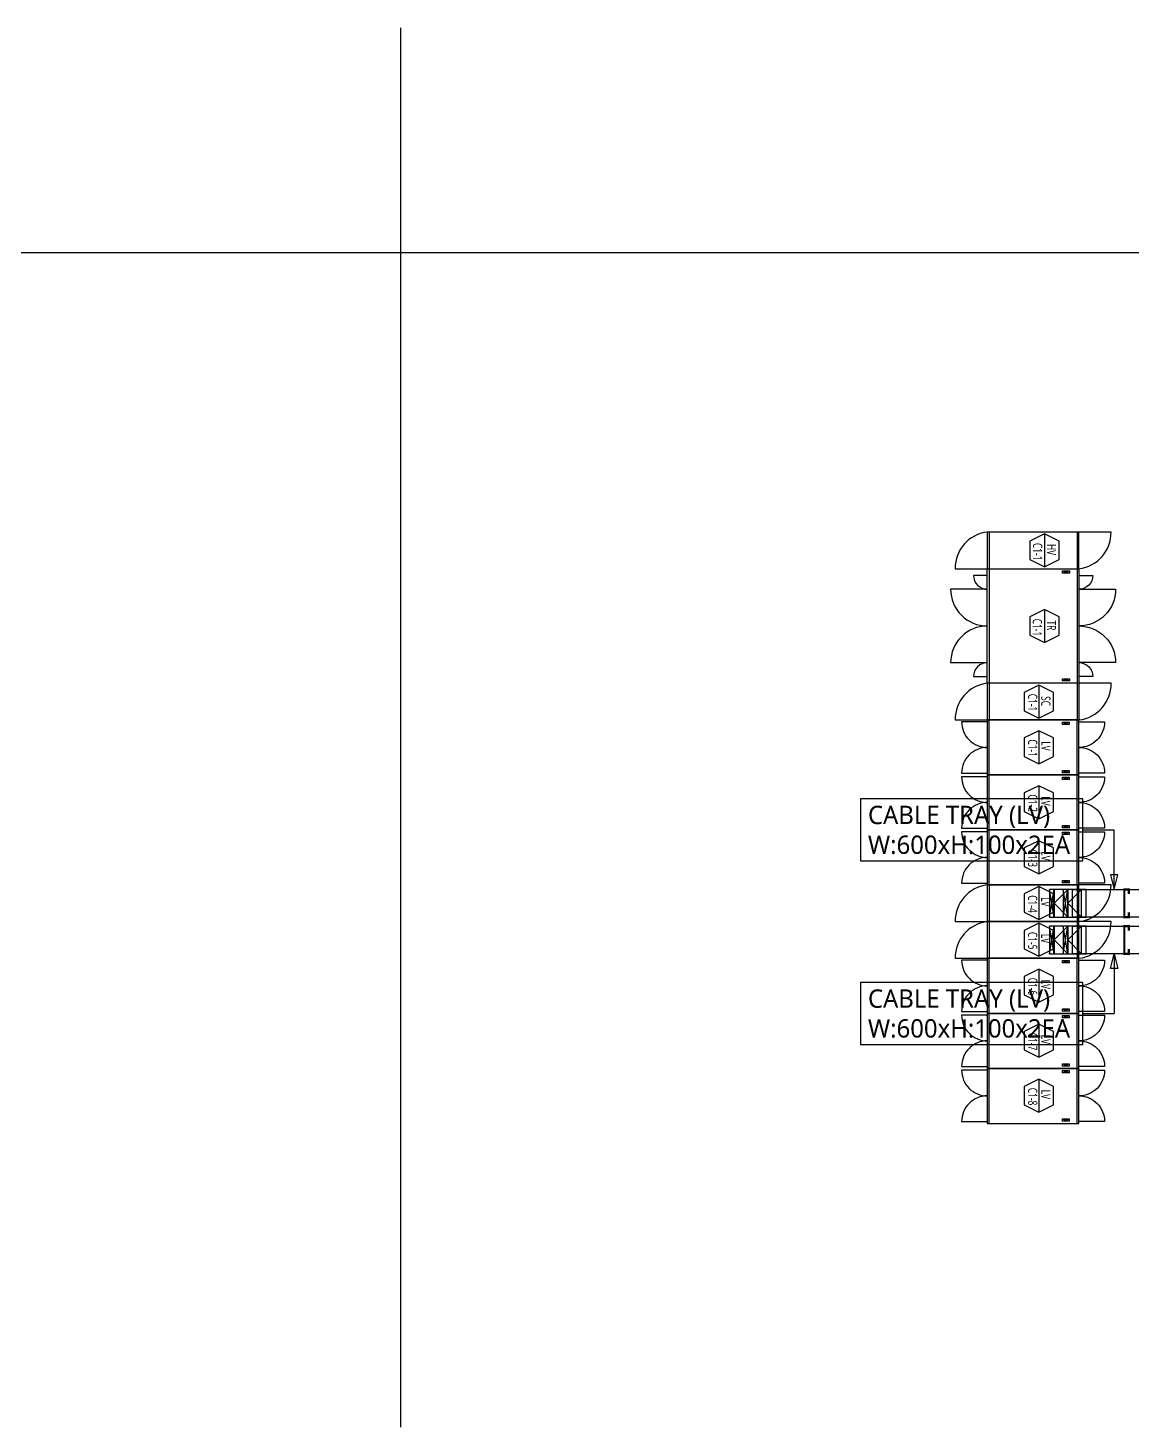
# Model space of a CAD drawing. Header units: millimetres. Extents: x -138191 to 245733, y -341087 to 835263.
# Drawn here: x 84428 to 108511, y -233419 to -202900 of the extents above; entities that cross this region are included whole.
import ezdxf
from ezdxf.enums import TextEntityAlignment as Align

# ---------------------------------------------------------------- set-up
doc = ezdxf.new("R2010")
doc.units = ezdxf.units.MM
doc.header["$LTSCALE"] = 300
for name, color, linetype in [('------00 Switch Gear', 3, 'Continuous'), ('------00 Switch Gear_Number', 1, 'Continuous'), ('-----26 Electrical Cable Tray_HV_N', 30, 'Continuous'), ('-----26 Electrical Cable Tray_LV_UPS', 6, 'Continuous'), ('-----36 Dimension', 1, 'Continuous')]:
    doc.layers.add(name, color=color, linetype=linetype)
doc.styles.add('ELEC', font='malgun.ttf')

# ---------------------------------------------------------------- blocks, each defined once
blk = doc.blocks.new('A$495596483691')
at = {"color": 0}
for p, q in [((100, 600), (0, 600)), ((0, 600), (0, 0)), ((500, 600), (100, 600)), ((500, 0), (500, 600)), ((0, 0), (100, 0)), ((100, 0), (500, 0))]:
    blk.add_line(p, q, dxfattribs=at)
at = {"color": 8}
for p, q in [((400, 300), (100, 600)), ((100, 600), (100, 0)), ((400, 0), (400, 600)), ((400, 600), (500, 0)), ((500, 600), (400, 0)), ((400, 300), (100, 0))]:
    blk.add_line(p, q, dxfattribs=at)

msp = doc.modelspace()

# ---------------------------------------------------------------- linework, layer by layer
at = {"layer": '------00 Switch Gear'}
for p, q in [((105394, -213895), (105394, -214695)), ((107312, -213895), (107312, -214695)), ((105398, -214695), (105398, -217195)), ((106994, -214745), (107144, -214795)), ((106994, -214795), (107144, -214745)), ((107312, -214695), (107312, -217195)), ((105393, -217195), (105393, -217995)), ((106994, -217095), (107144, -217145)), ((106994, -217145), (107144, -217095)), ((107313, -217195), (107313, -217995)), ((105395, -219195), (105395, -217995)), ((106993, -218045), (107143, -218095)), ((106993, -218095), (107143, -218045)), ((107313, -219195), (107313, -217995)), ((106993, -219095), (107143, -219145)), ((106993, -219145), (107143, -219095)), ((105395, -220395), (105395, -219195)), ((106993, -219245), (107143, -219295)), ((106993, -219295), (107143, -219245)), ((107313, -220395), (107313, -219195)), ((106993, -220295), (107143, -220345)), ((106993, -220345), (107143, -220295)), ((105395, -221595), (105395, -220395)), ((106993, -220445), (107143, -220495)), ((106993, -220495), (107143, -220445)), ((107313, -221595), (107313, -220395)), ((106993, -221495), (107143, -221545)), ((106993, -221545), (107143, -221495)), ((105393, -221595), (105393, -222395)), ((107311, -221595), (107311, -222395)), ((105393, -222395), (105393, -223195)), ((107311, -222395), (107311, -223195)), ((105395, -224395), (105395, -223195)), ((106993, -223245), (107143, -223295)), ((106993, -223295), (107143, -223245)), ((107313, -224395), (107313, -223195)), ((106993, -224295), (107143, -224345)), ((106993, -224345), (107143, -224295)), ((105395, -225595), (105395, -224395)), ((106993, -224445), (107143, -224495)), ((106993, -224495), (107143, -224445)), ((107313, -225595), (107313, -224395)), ((106993, -225495), (107143, -225545)), ((106993, -225545), (107143, -225495)), ((105395, -226795), (105395, -225595)), ((106993, -225645), (107143, -225695)), ((106993, -225695), (107143, -225645)), ((107313, -226795), (107313, -225595)), ((106993, -226695), (107143, -226745)), ((106993, -226745), (107143, -226695))]:
    msp.add_line(p, q, dxfattribs=at)
at = {"layer": '------00 Switch Gear', "elevation": 0}
for points in [[(105354, -213895, 0.385743), (104654, -214695), (105354, -214695)], [(107354, -214695, 0.385743), (108054, -213895), (107354, -213895)], [(105354, -214845), (105054, -214845, 0.414214), (105354, -215145), (104554, -215145, 0.414214), (105354, -215945, 0.414214), (104554, -216745), (105354, -216745, 0.414214), (105054, -217045), (105354, -217045)], [(107354, -214845), (107654, -214845, -0.414214), (107354, -215145), (108154, -215145, -0.414214), (107354, -215945, -0.414214), (108154, -216745), (107354, -216745, -0.414214), (107654, -217045), (107354, -217045)], [(105353, -217195, 0.385743), (104653, -217995), (105353, -217995)], [(107355, -217995, 0.385743), (108055, -217195), (107355, -217195)], [(105353, -218035), (104793, -218035, 0.414214), (105353, -218595, 0.414214), (104793, -219155), (105353, -219155)], [(107353, -218035), (107913, -218035, -0.414214), (107353, -218595, -0.414214), (107913, -219155), (107913, -219155), (107353, -219155)], [(105353, -219235), (104793, -219235, 0.414214), (105353, -219795, 0.414214), (104793, -220355), (105353, -220355)], [(107353, -219235), (107913, -219235, -0.414214), (107353, -219795, -0.414214), (107913, -220355), (107913, -220355), (107353, -220355)], [(105353, -220435), (104793, -220435, 0.414214), (105353, -220995, 0.414214), (104793, -221555), (105353, -221555)], [(107353, -220435), (107913, -220435, -0.414214), (107353, -220995, -0.414214), (107913, -221555), (107913, -221555), (107353, -221555)], [(105353, -221595, 0.385743), (104653, -222395), (105353, -222395)], [(107353, -222395, 0.385743), (108053, -221595), (107353, -221595)], [(105353, -222395, 0.385743), (104653, -223195), (105353, -223195)], [(107353, -223195, 0.385743), (108053, -222395), (107353, -222395)], [(105353, -223235), (104793, -223235, 0.414214), (105353, -223795, 0.414214), (104793, -224355), (105353, -224355)], [(107353, -223235), (107913, -223235, -0.414214), (107353, -223795, -0.414214), (107913, -224355), (107913, -224355), (107353, -224355)], [(105353, -224435), (104793, -224435, 0.414214), (105353, -224995, 0.414214), (104793, -225555), (105353, -225555)], [(107353, -224435), (107913, -224435, -0.414214), (107353, -224995, -0.414214), (107913, -225555), (107913, -225555), (107353, -225555)], [(105353, -225635), (104793, -225635, 0.414214), (105353, -226195, 0.414214), (104793, -226755), (105353, -226755)], [(107353, -225635), (107913, -225635, -0.414214), (107353, -226195, -0.414214), (107913, -226755), (107913, -226755), (107353, -226755)]]:
    msp.add_lwpolyline(points, format="xyb", dxfattribs=at)
for points in [[(105354, -213895), (105354, -214695), (107354, -214695), (107354, -213895)], [(107354, -214695), (107354, -217195), (105354, -217195), (105354, -214695)], [(107144, -214745), (107144, -214795), (106994, -214795), (106994, -214745)], [(105353, -217195), (105353, -217995), (107355, -217995), (107355, -217195)], [(107144, -217095), (107144, -217145), (106994, -217145), (106994, -217095)], [(107353, -219195), (107353, -217995), (105353, -217995), (105353, -219195)], [(107143, -218045), (107143, -218095), (106993, -218095), (106993, -218045)], [(107143, -219095), (107143, -219145), (106993, -219145), (106993, -219095)], [(107353, -220395), (107353, -219195), (105353, -219195), (105353, -220395)], [(107143, -219245), (107143, -219295), (106993, -219295), (106993, -219245)], [(107143, -220295), (107143, -220345), (106993, -220345), (106993, -220295)], [(107353, -221595), (107353, -220395), (105353, -220395), (105353, -221595)], [(107143, -220445), (107143, -220495), (106993, -220495), (106993, -220445)], [(107143, -221495), (107143, -221545), (106993, -221545), (106993, -221495)], [(105353, -221595), (105353, -222395), (107353, -222395), (107353, -221595)], [(105353, -222395), (105353, -223195), (107353, -223195), (107353, -222395)], [(107353, -224395), (107353, -223195), (105353, -223195), (105353, -224395)], [(107143, -223245), (107143, -223295), (106993, -223295), (106993, -223245)], [(107143, -224295), (107143, -224345), (106993, -224345), (106993, -224295)], [(107353, -225595), (107353, -224395), (105353, -224395), (105353, -225595)], [(107143, -224445), (107143, -224495), (106993, -224495), (106993, -224445)], [(107143, -225495), (107143, -225545), (106993, -225545), (106993, -225495)], [(107353, -226795), (107353, -225595), (105353, -225595), (105353, -226795)], [(107143, -225645), (107143, -225695), (106993, -225695), (106993, -225645)], [(107143, -226695), (107143, -226745), (106993, -226745), (106993, -226695)]]:
    msp.add_lwpolyline(points, close=True, dxfattribs=at)
at = {"layer": '------00 Switch Gear_Number', "color": 1, "elevation": 0}
for points in [[(106604, -213935), (106604, -214655), (106924, -214495), (106924, -214095), (106604, -213935), (106284, -214095), (106284, -214495), (106604, -214655)], [(106604, -215585), (106604, -216305), (106924, -216145), (106924, -215745), (106604, -215585), (106284, -215745), (106284, -216145), (106604, -216305)], [(106480, -217234), (106480, -217954), (106800, -217794), (106800, -217393), (106480, -217234), (106160, -217393), (106160, -217794), (106480, -217954)], [(106480, -218229), (106480, -218949), (106800, -218789), (106800, -218388), (106480, -218229), (106160, -218388), (106160, -218789), (106480, -218949)], [(106480, -219429), (106480, -220149), (106800, -219989), (106800, -219588), (106480, -219429), (106160, -219588), (106160, -219989), (106480, -220149)], [(106480, -220629), (106480, -221349), (106800, -221189), (106800, -220788), (106480, -220629), (106160, -220788), (106160, -221189), (106480, -221349)], [(106478, -221629), (106478, -222349), (106798, -222189), (106798, -221788), (106478, -221629), (106158, -221788), (106158, -222189), (106478, -222349)], [(106478, -222429), (106478, -223149), (106798, -222989), (106798, -222588), (106478, -222429), (106158, -222588), (106158, -222989), (106478, -223149)], [(106480, -223429), (106480, -224149), (106800, -223989), (106800, -223588), (106480, -223429), (106160, -223588), (106160, -223989), (106480, -224149)], [(106480, -224629), (106480, -225349), (106800, -225189), (106800, -224788), (106480, -224629), (106160, -224788), (106160, -225189), (106480, -225349)], [(106480, -225829), (106480, -226549), (106800, -226389), (106800, -225988), (106480, -225829), (106160, -225988), (106160, -226389), (106480, -226549)]]:
    msp.add_lwpolyline(points, dxfattribs=at)
at = {"layer": '-----26 Electrical Cable Tray_HV_N', "color": 1}
for p, q in [((107437, -220392), (108122, -220392)), ((107437, -224398), (108122, -224398))]:
    msp.add_line(p, q, dxfattribs=at)
at = {"layer": '-----26 Electrical Cable Tray_HV_N', "color": 1, "elevation": 0}
for points in [[(102591, -219717), (102591, -221067), (107437, -221067), (107437, -219717)], [(102591, -223723), (102591, -225073), (107437, -225073), (107437, -223723)]]:
    msp.add_lwpolyline(points, close=True, dxfattribs=at)
for points in [[(108122, -221695), (108202, -221375), (108042, -221375), (108122, -221695), (108122, -220392)], [(108122, -223095), (108202, -223415), (108042, -223415), (108122, -223095), (108122, -224398)]]:
    msp.add_lwpolyline(points, dxfattribs=at)
at = {"layer": '-----26 Electrical Cable Tray_LV_UPS', "elevation": 0}
for points in [[(107211, -221695), (116907, -221695), (116907, -222295), (107211, -222295)], [(107511, -221695), (116907, -221695), (116907, -222295), (107511, -222295)], [(107211, -222495), (116907, -222495), (116907, -223095), (107211, -223095)], [(107511, -222495), (116907, -222495), (116907, -223095), (107511, -223095)]]:
    msp.add_lwpolyline(points, close=True, dxfattribs=at)
at = {"layer": '-----26 Electrical Cable Tray_LV_UPS', "ltscale": 7.5, "const_width": 50, "elevation": 0}
for points in [[(108443, -222195), (108443, -222295), (108343, -222295), (108343, -221695), (108443, -221695), (108443, -221795)], [(108443, -222995), (108443, -223095), (108343, -223095), (108343, -222495), (108443, -222495), (108443, -222595)]]:
    msp.add_lwpolyline(points, dxfattribs=at)
at = {"layer": '-----36 Dimension'}
for p, q in [((92554, -202900), (92554, -233419)), ((28900, -207795), (114252, -207795))]:
    msp.add_line(p, q, dxfattribs=at)

# ---------------------------------------------------------------- block references
at = {"layer": '-----26 Electrical Cable Tray_LV_UPS', "rotation": 180}
for p in [(107211, -221695), (107511, -221695), (107211, -222495), (107511, -222495)]:
    msp.add_blockref('A$495596483691', p, dxfattribs=at)

# ---------------------------------------------------------------- texts
at = {"layer": '------00 Switch Gear_Number', "color": 0, "style": 'ELEC', "width": 0.7}
for s, p in [('C1-1', (106452, -214325)), ('HV', (106755, -214278)), ('C1-1', (106445, -215978)), ('TR', (106755, -215933)), ('C1-1', (106346, -217615)), ('SC', (106631, -217583)), ('C1-1', (106346, -218610)), ('LV', (106631, -218563)), ('C1-2', (106346, -219810)), ('LV', (106631, -219763)), ('C1-3', (106346, -221010)), ('LV', (106631, -220963)), ('C1-4', (106344, -222010)), ('LV', (106629, -221963)), ('C1-5', (106344, -222810)), ('LV', (106629, -222763)), ('C1-6', (106346, -223810)), ('LV', (106631, -223763)), ('C1-7', (106346, -225010)), ('LV', (106631, -224963)), ('C1-8', (106346, -226210)), ('LV', (106631, -226163))]:
    msp.add_text(s, height=200, rotation=270, dxfattribs=at).set_placement(p, align=Align.MIDDLE_CENTER)
at = {"layer": '-----26 Electrical Cable Tray_LV_UPS', "style": 'ELEC'}
for s, p in [('CABLE TRAY (LV)', (102751, -220067)), ('W:600xH:100x2EA', (102751, -220717)), ('CABLE TRAY (LV)', (102751, -224073)), ('W:600xH:100x2EA', (102751, -224723))]:
    msp.add_text(s, height=400, dxfattribs=at).set_placement(p, align=Align.MIDDLE_LEFT)

doc.saveas('drawing.dxf')
